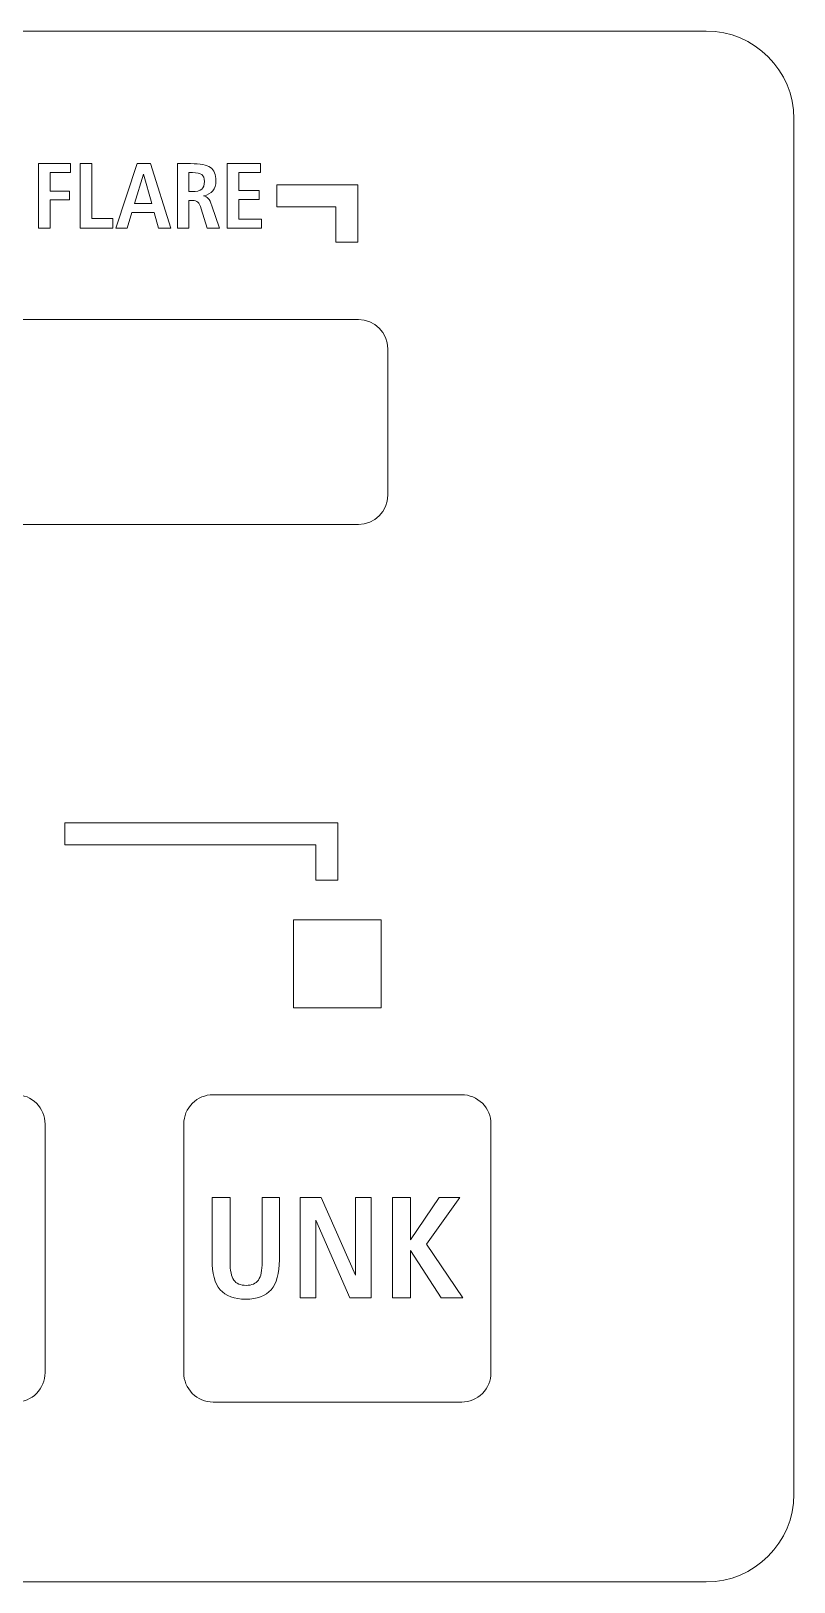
# Model space of a CAD drawing. Header units: millimetres. Extents: x -68 to 68, y -94 to 94.
# Drawn here: x 31.9 to 58, y 41.3 to 94.3 of the extents above; entities that cross this region are included whole.
import ezdxf

# ---------------------------------------------------------------- set-up
doc = ezdxf.new("R2010")
doc.units = ezdxf.units.MM
doc.header["$MEASUREMENT"] = 0
doc.layers.add('Cut', color=7, linetype='Continuous')

msp = doc.modelspace()

# ---------------------------------------------------------------- linework, layer by layer
at = {"layer": 'Cut', "color": 250, "lineweight": 9}
msp.add_lwpolyline([(40.8948, 60.9028), (43.8948, 60.9028), (43.8948, 63.9028), (40.8948, 63.9028), (40.8948, 60.9028)], close=True, dxfattribs=at)
for points, knots in [([(-55, 94.2796), (-55, 94.2796), (55, 94.2796), (55, 94.2796), (55, 94.2796), (56.65, 94.2796), (58, 92.9296), (58, 91.2796), (58, 91.2796), (58, 91.2796), (58, 44.2796), (58, 44.2796), (58, 44.2796), (58, 42.6295), (56.65, 41.2796), (55, 41.2796), (55, 41.2796), (55, 41.2796), (-55, 41.2796), (-55, 41.2796), (-55, 41.2796), (-56.65, 41.2796), (-58, 42.6295), (-58, 44.2796), (-58, 44.2796), (-58, 44.2796), (-58, 91.2796), (-58, 91.2796), (-58, 91.2796), (-58, 92.9296), (-56.65, 94.2796), (-55, 94.2796)], [0, 0, 0, 0, 0.1111111, 0.1111111, 0.1111111, 0.1111111, 0.2222222, 0.2222222, 0.2222222, 0.2222222, 0.3333333, 0.3333333, 0.3333333, 0.3333333, 0.4444444, 0.4444444, 0.4444444, 0.4444444, 0.5555556, 0.5555556, 0.5555556, 0.5555556, 0.6666667, 0.6666667, 0.6666667, 0.6666667, 0.7777778, 0.7777778, 0.7777778, 0.7777778, 1, 1, 1, 1]), ([(14.1145, 84.4195), (14.1145, 84.4195), (43.1143, 84.4195), (43.1143, 84.4195), (43.1143, 84.4195), (43.6644, 84.4195), (44.1144, 83.9695), (44.1144, 83.4195), (44.1144, 83.4195), (44.1144, 83.4195), (44.1144, 78.4196), (44.1144, 78.4196), (44.1144, 78.4196), (44.1144, 77.8696), (43.6644, 77.4195), (43.1143, 77.4195), (43.1143, 77.4195), (43.1143, 77.4195), (14.1145, 77.4195), (14.1145, 77.4195), (14.1145, 77.4195), (13.5644, 77.4195), (13.1144, 77.8696), (13.1144, 78.4196), (13.1144, 78.4196), (13.1144, 78.4196), (13.1144, 83.4195), (13.1144, 83.4195), (13.1144, 83.4195), (13.1144, 83.9695), (13.5644, 84.4195), (14.1145, 84.4195)], [0, 0, 0, 0, 0.1111111, 0.1111111, 0.1111111, 0.1111111, 0.2222222, 0.2222222, 0.2222222, 0.2222222, 0.3333333, 0.3333333, 0.3333333, 0.3333333, 0.4444444, 0.4444444, 0.4444444, 0.4444444, 0.5555556, 0.5555556, 0.5555556, 0.5555556, 0.6666667, 0.6666667, 0.6666667, 0.6666667, 0.7777778, 0.7777778, 0.7777778, 0.7777778, 1, 1, 1, 1]), ([(31.4048, 57.9296), (31.4048, 57.9296), (22.9048, 57.9296), (22.9048, 57.9296), (22.9048, 57.9296), (22.6398, 57.9298), (22.3855, 57.8247), (22.198, 57.6374), (22.198, 57.6374), (22.0104, 57.4501), (21.905, 57.1947), (21.9048, 56.9296), (21.9048, 56.9296), (21.9048, 56.9296), (21.9048, 48.4296), (21.9048, 48.4296), (21.9048, 48.4296), (21.9047, 48.1646), (22.0098, 47.9103), (22.1971, 47.7228), (22.1971, 47.7228), (22.3844, 47.5352), (22.6398, 47.4298), (22.9048, 47.4296), (22.9048, 47.4296), (22.9048, 47.4296), (31.4048, 47.4296), (31.4048, 47.4296), (31.4048, 47.4296), (31.6699, 47.4295), (31.9241, 47.5346), (32.1117, 47.7219), (32.1117, 47.7219), (32.2992, 47.9092), (32.4047, 48.1646), (32.4048, 48.4296), (32.4048, 48.4296), (32.4048, 48.4296), (32.4048, 56.9296), (32.4048, 56.9296), (32.4048, 56.9296), (32.405, 57.1947), (32.2999, 57.4489), (32.1126, 57.6365), (32.1126, 57.6365), (31.9253, 57.824), (31.6699, 57.9295), (31.4048, 57.9296)], [0, 0, 0, 0, 0.0769231, 0.0769231, 0.0769231, 0.0769231, 0.1538462, 0.1538462, 0.1538462, 0.1538462, 0.2307692, 0.2307692, 0.2307692, 0.2307692, 0.3076923, 0.3076923, 0.3076923, 0.3076923, 0.3846154, 0.3846154, 0.3846154, 0.3846154, 0.4615385, 0.4615385, 0.4615385, 0.4615385, 0.5384615, 0.5384615, 0.5384615, 0.5384615, 0.6153846, 0.6153846, 0.6153846, 0.6153846, 0.6923077, 0.6923077, 0.6923077, 0.6923077, 0.7692308, 0.7692308, 0.7692308, 0.7692308, 0.8461538, 0.8461538, 0.8461538, 0.8461538, 1, 1, 1, 1]), ([(46.6448, 57.9296), (46.6448, 57.9296), (38.1448, 57.9296), (38.1448, 57.9296), (38.1448, 57.9296), (37.8798, 57.9298), (37.6255, 57.8247), (37.438, 57.6374), (37.438, 57.6374), (37.2504, 57.4501), (37.145, 57.1947), (37.1448, 56.9296), (37.1448, 56.9296), (37.1448, 56.9296), (37.1448, 48.4296), (37.1448, 48.4296), (37.1448, 48.4296), (37.1447, 48.1646), (37.2498, 47.9103), (37.4371, 47.7228), (37.4371, 47.7228), (37.6244, 47.5352), (37.8798, 47.4298), (38.1448, 47.4296), (38.1448, 47.4296), (38.1448, 47.4296), (46.6448, 47.4296), (46.6448, 47.4296), (46.6448, 47.4296), (46.9099, 47.4295), (47.1641, 47.5346), (47.3517, 47.7219), (47.3517, 47.7219), (47.5392, 47.9092), (47.6447, 48.1646), (47.6448, 48.4296), (47.6448, 48.4296), (47.6448, 48.4296), (47.6448, 56.9296), (47.6448, 56.9296), (47.6448, 56.9296), (47.645, 57.1947), (47.5399, 57.4489), (47.3526, 57.6365), (47.3526, 57.6365), (47.1653, 57.824), (46.9099, 57.9295), (46.6448, 57.9296)], [0, 0, 0, 0, 0.0769231, 0.0769231, 0.0769231, 0.0769231, 0.1538462, 0.1538462, 0.1538462, 0.1538462, 0.2307692, 0.2307692, 0.2307692, 0.2307692, 0.3076923, 0.3076923, 0.3076923, 0.3076923, 0.3846154, 0.3846154, 0.3846154, 0.3846154, 0.4615385, 0.4615385, 0.4615385, 0.4615385, 0.5384615, 0.5384615, 0.5384615, 0.5384615, 0.6153846, 0.6153846, 0.6153846, 0.6153846, 0.6923077, 0.6923077, 0.6923077, 0.6923077, 0.7692308, 0.7692308, 0.7692308, 0.7692308, 0.8461538, 0.8461538, 0.8461538, 0.8461538, 1, 1, 1, 1])]:
    msp.add_open_spline(points, degree=3, knots=knots, dxfattribs=at)
at = {"layer": 'Cut', "color": 240, "lineweight": 9}
for points, knots in [([(32.1771, 89.7476), (32.1771, 89.7476), (33.2687, 89.7476), (33.2687, 89.7476), (33.2687, 89.7476), (33.2687, 89.7476), (33.2687, 89.4428), (33.2687, 89.4428), (33.2687, 89.4428), (33.2687, 89.4428), (32.5739, 89.4428), (32.5739, 89.4428), (32.5739, 89.4428), (32.5739, 89.4428), (32.5739, 88.8109), (32.5739, 88.8109), (32.5739, 88.8109), (32.5739, 88.8109), (33.2407, 88.8109), (33.2407, 88.8109), (33.2407, 88.8109), (33.2407, 88.8109), (33.2407, 88.5061), (33.2407, 88.5061), (33.2407, 88.5061), (33.2407, 88.5061), (32.5739, 88.5061), (32.5739, 88.5061), (32.5739, 88.5061), (32.5739, 88.5061), (32.5739, 87.5441), (32.5739, 87.5441), (32.5739, 87.5441), (32.5739, 87.5441), (32.1771, 87.5441), (32.1771, 87.5441), (32.1771, 87.5441), (32.1771, 87.5441), (32.1771, 89.7476), (32.1771, 89.7476)], [0, 0, 0, 0, 0.0909091, 0.0909091, 0.0909091, 0.0909091, 0.1818182, 0.1818182, 0.1818182, 0.1818182, 0.2727273, 0.2727273, 0.2727273, 0.2727273, 0.3636364, 0.3636364, 0.3636364, 0.3636364, 0.4545455, 0.4545455, 0.4545455, 0.4545455, 0.5454545, 0.5454545, 0.5454545, 0.5454545, 0.6363636, 0.6363636, 0.6363636, 0.6363636, 0.7272727, 0.7272727, 0.7272727, 0.7272727, 0.8181818, 0.8181818, 0.8181818, 0.8181818, 1, 1, 1, 1]), ([(33.6032, 89.7476), (33.6032, 89.7476), (34, 89.7476), (34, 89.7476), (34, 89.7476), (34, 89.7476), (34, 87.868), (34, 87.868), (34, 87.868), (34, 87.868), (34.7208, 87.868), (34.7208, 87.868), (34.7208, 87.868), (34.7208, 87.868), (34.7208, 87.5441), (34.7208, 87.5441), (34.7208, 87.5441), (34.7208, 87.5441), (33.6032, 87.5441), (33.6032, 87.5441), (33.6032, 87.5441), (33.6032, 87.5441), (33.6032, 89.7476), (33.6032, 89.7476)], [0, 0, 0, 0, 0.1428571, 0.1428571, 0.1428571, 0.1428571, 0.2857143, 0.2857143, 0.2857143, 0.2857143, 0.4285714, 0.4285714, 0.4285714, 0.4285714, 0.5714286, 0.5714286, 0.5714286, 0.5714286, 0.7142857, 0.7142857, 0.7142857, 0.7142857, 1, 1, 1, 1]), ([(35.5494, 89.7476), (35.5494, 89.7476), (36.0066, 89.7476), (36.0066, 89.7476), (36.0066, 89.7476), (36.0066, 89.7476), (36.6983, 87.5441), (36.6983, 87.5441), (36.6983, 87.5441), (36.6983, 87.5441), (36.2829, 87.5441), (36.2829, 87.5441), (36.2829, 87.5441), (36.2829, 87.5441), (36.1368, 88.0775), (36.1368, 88.0775), (36.1368, 88.0775), (36.1368, 88.0775), (35.3679, 88.0775), (35.3679, 88.0775), (35.3679, 88.0775), (35.3679, 88.0775), (35.2161, 87.5441), (35.2161, 87.5441), (35.2161, 87.5441), (35.2161, 87.5441), (34.825, 87.5441), (34.825, 87.5441), (34.825, 87.5441), (34.825, 87.5441), (35.5494, 89.7476), (35.5494, 89.7476)], [0, 0, 0, 0, 0.1111111, 0.1111111, 0.1111111, 0.1111111, 0.2222222, 0.2222222, 0.2222222, 0.2222222, 0.3333333, 0.3333333, 0.3333333, 0.3333333, 0.4444444, 0.4444444, 0.4444444, 0.4444444, 0.5555556, 0.5555556, 0.5555556, 0.5555556, 0.6666667, 0.6666667, 0.6666667, 0.6666667, 0.7777778, 0.7777778, 0.7777778, 0.7777778, 1, 1, 1, 1]), ([(36.9269, 89.7476), (36.9269, 89.7476), (37.3777, 89.7476), (37.3777, 89.7476), (37.3777, 89.7476), (37.7031, 89.7476), (37.9291, 89.7026), (38.055, 89.6126), (38.055, 89.6126), (38.1815, 89.5227), (38.2445, 89.3718), (38.2445, 89.1596), (38.2445, 89.1596), (38.2445, 89.0221), (38.2085, 88.9094), (38.1365, 88.8215), (38.1365, 88.8215), (38.0646, 88.7337), (37.9582, 88.6744), (37.8185, 88.6432), (37.8185, 88.6432), (37.8878, 88.631), (37.9429, 88.603), (37.9831, 88.559), (37.9831, 88.559), (38.0238, 88.5151), (38.064, 88.432), (38.1042, 88.3103), (38.1042, 88.3103), (38.1042, 88.3103), (38.3625, 87.5441), (38.3625, 87.5441), (38.3625, 87.5441), (38.3625, 87.5441), (37.9455, 87.5441), (37.9455, 87.5441), (37.9455, 87.5441), (37.9455, 87.5441), (37.7423, 88.205), (37.7423, 88.205), (37.7423, 88.205), (37.7063, 88.3225), (37.6682, 88.3992), (37.6275, 88.4342), (37.6275, 88.4342), (37.5867, 88.4696), (37.5238, 88.4871), (37.438, 88.4871), (37.438, 88.4871), (37.438, 88.4871), (37.3174, 88.4871), (37.3174, 88.4871), (37.3174, 88.4871), (37.3174, 88.4871), (37.3174, 87.5441), (37.3174, 87.5441), (37.3174, 87.5441), (37.3174, 87.5441), (36.9269, 87.5441), (36.9269, 87.5441), (36.9269, 87.5441), (36.9269, 87.5441), (36.9269, 89.7476), (36.9269, 89.7476)], [0, 0, 0, 0, 0.0588235, 0.0588235, 0.0588235, 0.0588235, 0.1176471, 0.1176471, 0.1176471, 0.1176471, 0.1764706, 0.1764706, 0.1764706, 0.1764706, 0.2352941, 0.2352941, 0.2352941, 0.2352941, 0.2941176, 0.2941176, 0.2941176, 0.2941176, 0.3529412, 0.3529412, 0.3529412, 0.3529412, 0.4117647, 0.4117647, 0.4117647, 0.4117647, 0.4705882, 0.4705882, 0.4705882, 0.4705882, 0.5294118, 0.5294118, 0.5294118, 0.5294118, 0.5882353, 0.5882353, 0.5882353, 0.5882353, 0.6470588, 0.6470588, 0.6470588, 0.6470588, 0.7058824, 0.7058824, 0.7058824, 0.7058824, 0.7647059, 0.7647059, 0.7647059, 0.7647059, 0.8235294, 0.8235294, 0.8235294, 0.8235294, 0.8823529, 0.8823529, 0.8823529, 0.8823529, 1, 1, 1, 1]), ([(38.6292, 89.7476), (38.6292, 89.7476), (39.7658, 89.7476), (39.7658, 89.7476), (39.7658, 89.7476), (39.7658, 89.7476), (39.7658, 89.4428), (39.7658, 89.4428), (39.7658, 89.4428), (39.7658, 89.4428), (39.026, 89.4428), (39.026, 89.4428), (39.026, 89.4428), (39.026, 89.4428), (39.026, 88.8268), (39.026, 88.8268), (39.026, 88.8268), (39.026, 88.8268), (39.7245, 88.8268), (39.7245, 88.8268), (39.7245, 88.8268), (39.7245, 88.8268), (39.7245, 88.522), (39.7245, 88.522), (39.7245, 88.522), (39.7245, 88.522), (39.026, 88.522), (39.026, 88.522), (39.026, 88.522), (39.026, 88.522), (39.026, 87.8489), (39.026, 87.8489), (39.026, 87.8489), (39.026, 87.8489), (39.8007, 87.8489), (39.8007, 87.8489), (39.8007, 87.8489), (39.8007, 87.8489), (39.8007, 87.5441), (39.8007, 87.5441), (39.8007, 87.5441), (39.8007, 87.5441), (38.6292, 87.5441), (38.6292, 87.5441), (38.6292, 87.5441), (38.6292, 87.5441), (38.6292, 89.7476), (38.6292, 89.7476)], [0, 0, 0, 0, 0.0769231, 0.0769231, 0.0769231, 0.0769231, 0.1538462, 0.1538462, 0.1538462, 0.1538462, 0.2307692, 0.2307692, 0.2307692, 0.2307692, 0.3076923, 0.3076923, 0.3076923, 0.3076923, 0.3846154, 0.3846154, 0.3846154, 0.3846154, 0.4615385, 0.4615385, 0.4615385, 0.4615385, 0.5384615, 0.5384615, 0.5384615, 0.5384615, 0.6153846, 0.6153846, 0.6153846, 0.6153846, 0.6923077, 0.6923077, 0.6923077, 0.6923077, 0.7692308, 0.7692308, 0.7692308, 0.7692308, 0.8461538, 0.8461538, 0.8461538, 0.8461538, 1, 1, 1, 1]), ([(35.768, 89.3861), (35.768, 89.3861), (35.4626, 88.3887), (35.4626, 88.3887), (35.4626, 88.3887), (35.4626, 88.3887), (36.05, 88.3887), (36.05, 88.3887), (36.05, 88.3887), (36.05, 88.3887), (35.768, 89.3861), (35.768, 89.3861)], [0, 0, 0, 0, 0.25, 0.25, 0.25, 0.25, 0.5, 0.5, 0.5, 0.5, 1, 1, 1, 1]), ([(37.3174, 89.4428), (37.3174, 89.4428), (37.3174, 88.7919), (37.3174, 88.7919), (37.3174, 88.7919), (37.3174, 88.7919), (37.4285, 88.7919), (37.4285, 88.7919), (37.4285, 88.7919), (37.5851, 88.7919), (37.6947, 88.8183), (37.7571, 88.8707), (37.7571, 88.8707), (37.8196, 88.9236), (37.8508, 89.0136), (37.8508, 89.1406), (37.8508, 89.1406), (37.8508, 89.2501), (37.8206, 89.3279), (37.7603, 89.374), (37.7603, 89.374), (37.7, 89.42), (37.5925, 89.4428), (37.438, 89.4428), (37.438, 89.4428), (37.438, 89.4428), (37.3174, 89.4428), (37.3174, 89.4428)], [0, 0, 0, 0, 0.125, 0.125, 0.125, 0.125, 0.25, 0.25, 0.25, 0.25, 0.375, 0.375, 0.375, 0.375, 0.5, 0.5, 0.5, 0.5, 0.625, 0.625, 0.625, 0.625, 0.75, 0.75, 0.75, 0.75, 1, 1, 1, 1]), ([(40.3229, 88.2708), (40.3229, 88.2708), (42.341, 88.2708), (42.341, 88.2708), (42.341, 88.2708), (42.341, 88.2708), (42.341, 87.0672), (42.341, 87.0672), (42.341, 87.0672), (42.341, 87.0672), (43.091, 87.0672), (43.091, 87.0672), (43.091, 87.0672), (43.091, 87.0672), (43.091, 88.6458), (43.091, 88.6458), (43.091, 88.6458), (43.091, 88.6458), (43.091, 89.0208), (43.091, 89.0208), (43.091, 89.0208), (43.091, 89.0208), (42.716, 89.0208), (42.716, 89.0208), (42.716, 89.0208), (42.716, 89.0208), (40.3229, 89.0208), (40.3229, 89.0208), (40.3229, 89.0208), (40.3229, 89.0208), (40.3229, 88.2708), (40.3229, 88.2708)], [0, 0, 0, 0, 0.1111111, 0.1111111, 0.1111111, 0.1111111, 0.2222222, 0.2222222, 0.2222222, 0.2222222, 0.3333333, 0.3333333, 0.3333333, 0.3333333, 0.4444444, 0.4444444, 0.4444444, 0.4444444, 0.5555556, 0.5555556, 0.5555556, 0.5555556, 0.6666667, 0.6666667, 0.6666667, 0.6666667, 0.7777778, 0.7777778, 0.7777778, 0.7777778, 1, 1, 1, 1]), ([(33.0797, 66.4712), (33.0797, 66.4712), (41.6561, 66.4712), (41.6561, 66.4712), (41.6561, 66.4712), (41.6561, 66.4712), (41.6561, 65.2676), (41.6561, 65.2676), (41.6561, 65.2676), (41.6561, 65.2676), (42.4061, 65.2676), (42.4061, 65.2676), (42.4061, 65.2676), (42.4061, 65.2676), (42.4061, 66.8462), (42.4061, 66.8462), (42.4061, 66.8462), (42.4061, 66.8462), (42.4061, 67.2212), (42.4061, 67.2212), (42.4061, 67.2212), (42.4061, 67.2212), (42.0311, 67.2212), (42.0311, 67.2212), (42.0311, 67.2212), (42.0311, 67.2212), (33.0797, 67.2212), (33.0797, 67.2212), (33.0797, 67.2212), (33.0797, 67.2212), (33.0797, 66.4712), (33.0797, 66.4712)], [0, 0, 0, 0, 0.1111111, 0.1111111, 0.1111111, 0.1111111, 0.2222222, 0.2222222, 0.2222222, 0.2222222, 0.3333333, 0.3333333, 0.3333333, 0.3333333, 0.4444444, 0.4444444, 0.4444444, 0.4444444, 0.5555556, 0.5555556, 0.5555556, 0.5555556, 0.6666667, 0.6666667, 0.6666667, 0.6666667, 0.7777778, 0.7777778, 0.7777778, 0.7777778, 1, 1, 1, 1]), ([(38.11, 54.4181), (38.11, 54.4181), (38.7274, 54.4181), (38.7274, 54.4181), (38.7274, 54.4181), (38.7274, 54.4181), (38.7274, 52.2162), (38.7274, 52.2162), (38.7274, 52.2162), (38.7274, 51.9249), (38.7702, 51.7191), (38.855, 51.5972), (38.855, 51.5972), (38.9406, 51.4762), (39.0805, 51.4153), (39.2772, 51.4153), (39.2772, 51.4153), (39.4731, 51.4153), (39.6131, 51.4754), (39.697, 51.5964), (39.697, 51.5964), (39.7818, 51.7166), (39.8238, 51.9232), (39.8238, 52.2162), (39.8238, 52.2162), (39.8238, 52.2162), (39.8238, 54.4181), (39.8238, 54.4181), (39.8238, 54.4181), (39.8238, 54.4181), (40.4115, 54.4181), (40.4115, 54.4181), (40.4115, 54.4181), (40.4115, 54.4181), (40.4115, 52.2862), (40.4115, 52.2862), (40.4115, 52.2862), (40.4115, 51.8261), (40.3177, 51.4861), (40.1292, 51.268), (40.1292, 51.268), (39.9415, 51.0499), (39.6526, 50.9412), (39.2624, 50.9412), (39.2624, 50.9412), (38.8698, 50.9412), (38.58, 51.0499), (38.3924, 51.268), (38.3924, 51.268), (38.2039, 51.4861), (38.11, 51.8261), (38.11, 52.2862), (38.11, 52.2862), (38.11, 52.2862), (38.11, 54.4181), (38.11, 54.4181)], [0, 0, 0, 0, 0.0666667, 0.0666667, 0.0666667, 0.0666667, 0.1333333, 0.1333333, 0.1333333, 0.1333333, 0.2, 0.2, 0.2, 0.2, 0.2666667, 0.2666667, 0.2666667, 0.2666667, 0.3333333, 0.3333333, 0.3333333, 0.3333333, 0.4, 0.4, 0.4, 0.4, 0.4666667, 0.4666667, 0.4666667, 0.4666667, 0.5333333, 0.5333333, 0.5333333, 0.5333333, 0.6, 0.6, 0.6, 0.6, 0.6666667, 0.6666667, 0.6666667, 0.6666667, 0.7333333, 0.7333333, 0.7333333, 0.7333333, 0.8, 0.8, 0.8, 0.8, 0.8666667, 0.8666667, 0.8666667, 0.8666667, 1, 1, 1, 1]), ([(41.1227, 54.4181), (41.1227, 54.4181), (41.8396, 54.4181), (41.8396, 54.4181), (41.8396, 54.4181), (41.8396, 54.4181), (43.0093, 51.7602), (43.0093, 51.7602), (43.0093, 51.7602), (43.0093, 51.7602), (43.0093, 54.4181), (43.0093, 54.4181), (43.0093, 54.4181), (43.0093, 54.4181), (43.5476, 54.4181), (43.5476, 54.4181), (43.5476, 54.4181), (43.5476, 54.4181), (43.5476, 50.9906), (43.5476, 50.9906), (43.5476, 50.9906), (43.5476, 50.9906), (42.8208, 50.9906), (42.8208, 50.9906), (42.8208, 50.9906), (42.8208, 50.9906), (41.661, 53.6394), (41.661, 53.6394), (41.661, 53.6394), (41.661, 53.6394), (41.661, 50.9906), (41.661, 50.9906), (41.661, 50.9906), (41.661, 50.9906), (41.1227, 50.9906), (41.1227, 50.9906), (41.1227, 50.9906), (41.1227, 50.9906), (41.1227, 54.4181), (41.1227, 54.4181)], [0, 0, 0, 0, 0.0909091, 0.0909091, 0.0909091, 0.0909091, 0.1818182, 0.1818182, 0.1818182, 0.1818182, 0.2727273, 0.2727273, 0.2727273, 0.2727273, 0.3636364, 0.3636364, 0.3636364, 0.3636364, 0.4545455, 0.4545455, 0.4545455, 0.4545455, 0.5454545, 0.5454545, 0.5454545, 0.5454545, 0.6363636, 0.6363636, 0.6363636, 0.6363636, 0.7272727, 0.7272727, 0.7272727, 0.7272727, 0.8181818, 0.8181818, 0.8181818, 0.8181818, 1, 1, 1, 1]), ([(44.2745, 54.4181), (44.2745, 54.4181), (44.8918, 54.4181), (44.8918, 54.4181), (44.8918, 54.4181), (44.8918, 54.4181), (44.8918, 52.976), (44.8918, 52.976), (44.8918, 52.976), (44.8918, 52.976), (45.8788, 54.4181), (45.8788, 54.4181), (45.8788, 54.4181), (45.8788, 54.4181), (46.576, 54.4181), (46.576, 54.4181), (46.576, 54.4181), (46.576, 54.4181), (45.4351, 52.8188), (45.4351, 52.8188), (45.4351, 52.8188), (45.4351, 52.8188), (46.6797, 50.9906), (46.6797, 50.9906), (46.6797, 50.9906), (46.6797, 50.9906), (45.9388, 50.9906), (45.9388, 50.9906), (45.9388, 50.9906), (45.9388, 50.9906), (44.8918, 52.6064), (44.8918, 52.6064), (44.8918, 52.6064), (44.8918, 52.6064), (44.8918, 50.9906), (44.8918, 50.9906), (44.8918, 50.9906), (44.8918, 50.9906), (44.2745, 50.9906), (44.2745, 50.9906), (44.2745, 50.9906), (44.2745, 50.9906), (44.2745, 54.4181), (44.2745, 54.4181)], [0, 0, 0, 0, 0.0833333, 0.0833333, 0.0833333, 0.0833333, 0.1666667, 0.1666667, 0.1666667, 0.1666667, 0.25, 0.25, 0.25, 0.25, 0.3333333, 0.3333333, 0.3333333, 0.3333333, 0.4166667, 0.4166667, 0.4166667, 0.4166667, 0.5, 0.5, 0.5, 0.5, 0.5833333, 0.5833333, 0.5833333, 0.5833333, 0.6666667, 0.6666667, 0.6666667, 0.6666667, 0.75, 0.75, 0.75, 0.75, 0.8333333, 0.8333333, 0.8333333, 0.8333333, 1, 1, 1, 1])]:
    msp.add_open_spline(points, degree=3, knots=knots, dxfattribs=at)

doc.saveas('drawing.dxf')
